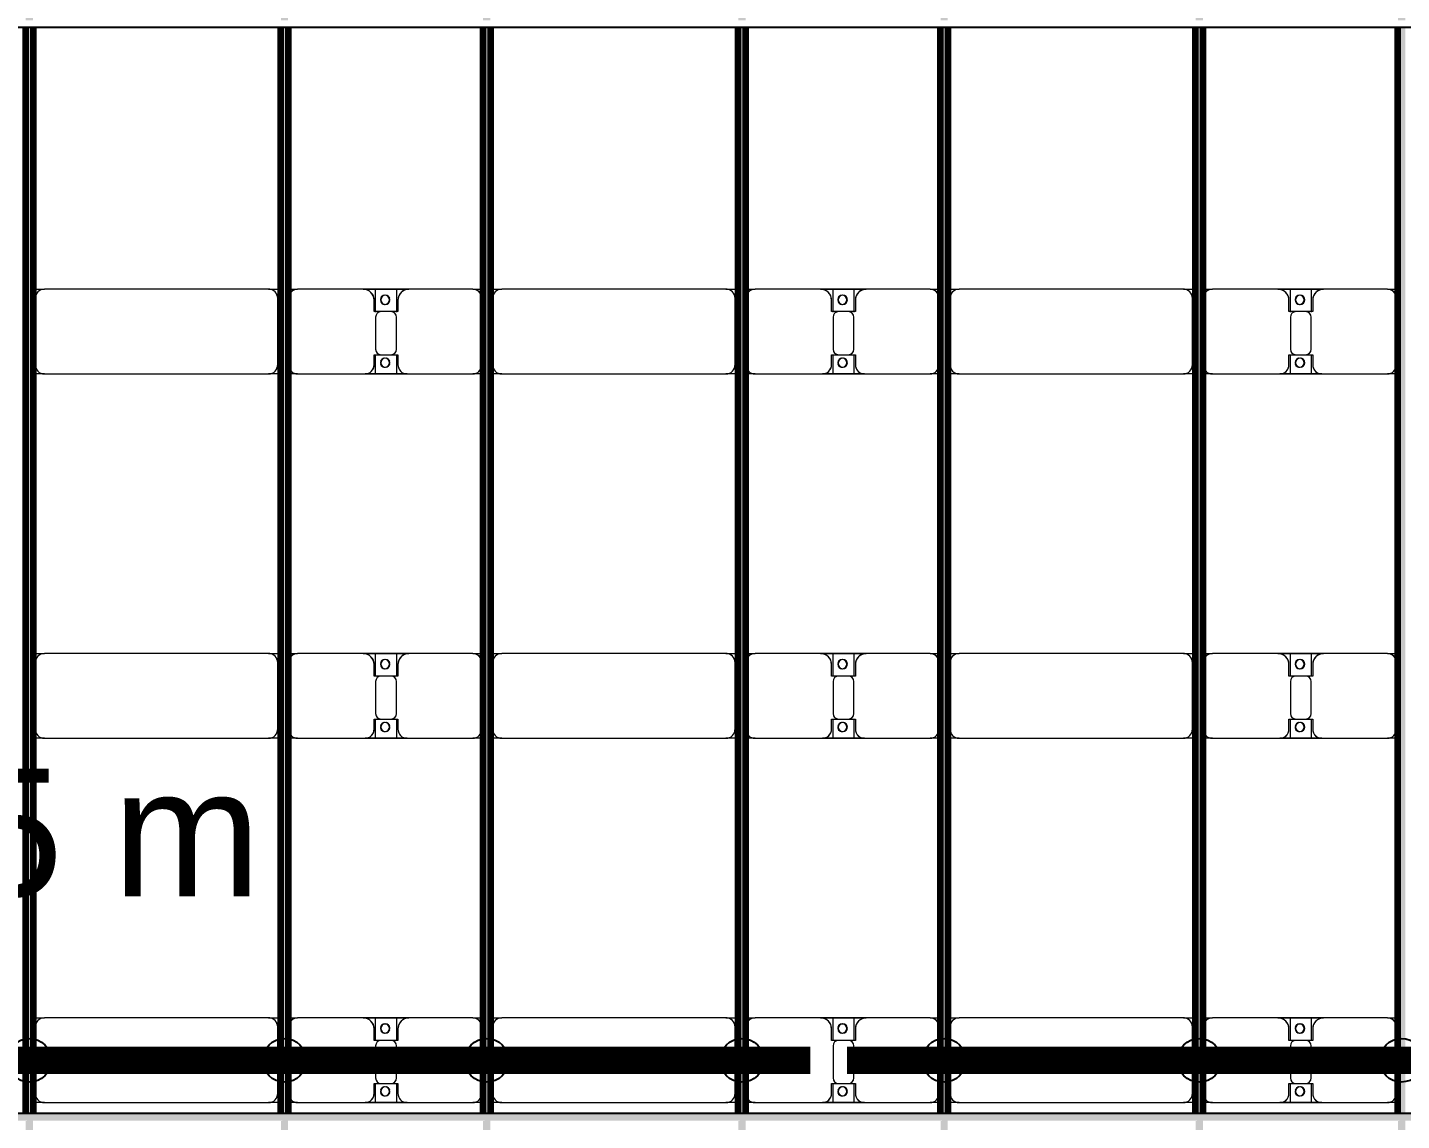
# Model space of a CAD drawing. Header units: millimetres. Extents: x -268744 to 115753, y -96240 to -10461.
# Drawn here: x -209565 to -202024, y -64647 to -58647 of the extents above; entities that cross this region are included whole.
import ezdxf

# ---------------------------------------------------------------- set-up
doc = ezdxf.new("R2010")
doc.units = ezdxf.units.MM
doc.layers.add('A-GENM', color=13, linetype='Continuous', lineweight=9)
doc.layers.add('S-BEAM', color=12, linetype='Continuous', lineweight=9)
doc.layers.add('GC-GHI CHU', color=2, linetype='Continuous')
doc.layers.add('GC-HOP 40x60 GIA CUONG', color=1, linetype='Continuous')
doc.styles.add('GC_VN', font='arial.ttf')

# ---------------------------------------------------------------- blocks, each defined once
blk = doc.blocks.new('Dai phao do pin - DẢI PHAO ĐỠ PIN-V5-KHUNG KẾT CẤU BÈ PIN 1')
at = {"layer": 'A-GENM', "color": 7}
for p, q in [((44497.6, 241.6), (44559.7, 241.6)), ((44497.6, 241.6), (44559.7, 241.6)), ((45790.3, 241.6), (44559.7, 241.6)), ((45790.3, 241.6), (45857.6, 241.6)), ((45790.3, 241.6), (45857.6, 241.6)), ((45897.6, 241.6), (45949.7, 241.6)), ((45897.6, 241.6), (45949.7, 241.6)), ((46309.7, 241.6), (45949.7, 241.6)), ((46309.7, 241.6), (46492.2, 241.6)), ((46492.2, 241.6), (46309.7, 241.6)), ((46377.8, 241.6), (46560.3, 241.6)), ((46377.8, 116.2), (46377.8, 241.6)), ((46560.3, 241.6), (46377.8, 241.6)), ((46492.2, 241.6), (46492.2, 116.2)), ((46910.3, 241.6), (46560.3, 241.6)), ((46910.3, 241.6), (46967.6, 241.6)), ((46910.3, 241.6), (46967.6, 241.6)), ((47007.6, 241.6), (47069.7, 241.6)), ((47007.6, 241.6), (47069.7, 241.6)), ((48300.3, 241.6), (47069.7, 241.6)), ((48300.3, 241.6), (48367.6, 241.6)), ((48300.3, 241.6), (48367.6, 241.6)), ((48407.6, 241.6), (48459.7, 241.6)), ((48407.6, 241.6), (48459.7, 241.6)), ((48819.7, 241.6), (48459.7, 241.6)), ((48819.7, 241.6), (49002.2, 241.6)), ((49002.2, 241.6), (48819.7, 241.6)), ((48887.8, 241.6), (49070.3, 241.6)), ((48887.8, 116.2), (48887.8, 241.6)), ((49070.3, 241.6), (48887.8, 241.6)), ((49002.2, 241.6), (49002.2, 116.2)), ((49420.3, 241.6), (49070.3, 241.6)), ((49420.3, 241.6), (49477.6, 241.6)), ((49420.3, 241.6), (49477.6, 241.6)), ((49517.6, 241.6), (49579.7, 241.6)), ((49517.6, 241.6), (49579.7, 241.6)), ((50810.3, 241.6), (49579.7, 241.6)), ((50810.3, 241.6), (50877.6, 241.6)), ((50810.3, 241.6), (50877.6, 241.6)), ((50917.6, 241.6), (50969.7, 241.6)), ((50917.6, 241.6), (50969.7, 241.6)), ((51329.7, 241.6), (50969.7, 241.6)), ((51329.7, 241.6), (51512.2, 241.6)), ((51512.2, 241.6), (51329.7, 241.6)), ((51397.8, 241.6), (51580.3, 241.6)), ((51397.8, 116.2), (51397.8, 241.6)), ((51580.3, 241.6), (51397.8, 241.6)), ((51512.2, 241.6), (51512.2, 116.2)), ((51930.3, 241.6), (51580.3, 241.6)), ((51930.3, 241.6), (51987.6, 241.6)), ((51930.3, 241.6), (51987.6, 241.6)), ((44509.7, 191.6), (44509.7, -173.4)), ((45840.3, -173.4), (45840.3, 191.6)), ((45899.7, 191.6), (45899.7, -173.4)), ((46369.7, 118.2), (46369.7, 181.6)), ((46500.3, 181.6), (46500.3, 118.2)), ((46960.3, -173.4), (46960.3, 191.6)), ((47019.7, 191.6), (47019.7, -173.4)), ((48350.3, -173.4), (48350.3, 191.6)), ((48409.7, 191.6), (48409.7, -173.4)), ((48879.7, 118.2), (48879.7, 181.6)), ((49010.3, 181.6), (49010.3, 118.2)), ((49470.3, -173.4), (49470.3, 191.6)), ((49529.7, 191.6), (49529.7, -173.4)), ((50860.3, -173.4), (50860.3, 191.6)), ((50919.7, 191.6), (50919.7, -173.4)), ((51389.7, 118.2), (51389.7, 181.6)), ((51520.3, 181.6), (51520.3, 118.2)), ((51980.3, -173.4), (51980.3, 191.6)), ((46462.2, 118.2), (46369.7, 118.2)), ((46377.8, 88.2), (46377.8, -88.2)), ((46500.3, 118.2), (46407.8, 118.2)), ((46492.2, -88.2), (46492.2, 88.2)), ((48972.2, 118.2), (48879.7, 118.2)), ((48887.8, 88.2), (48887.8, -88.2)), ((49010.3, 118.2), (48917.8, 118.2)), ((49002.2, -88.2), (49002.2, 88.2)), ((51482.2, 118.2), (51389.7, 118.2)), ((51397.8, 88.2), (51397.8, -88.2)), ((51520.3, 118.2), (51427.8, 118.2)), ((51512.2, -88.2), (51512.2, 88.2)), ((46369.7, -173.4), (46369.7, -118.2)), ((46369.7, -118.2), (46462.2, -118.2)), ((46377.8, -223.4), (46377.8, -116.2)), ((46407.8, -118.2), (46500.3, -118.2)), ((46492.2, -116.2), (46492.2, -223.4)), ((46500.3, -118.2), (46500.3, -173.4)), ((48879.7, -173.4), (48879.7, -118.2)), ((48879.7, -118.2), (48972.2, -118.2)), ((48887.8, -223.4), (48887.8, -116.2)), ((48917.8, -118.2), (49010.3, -118.2)), ((49002.2, -116.2), (49002.2, -223.4)), ((49010.3, -118.2), (49010.3, -173.4)), ((51389.7, -173.4), (51389.7, -118.2)), ((51389.7, -118.2), (51482.2, -118.2)), ((51397.8, -223.4), (51397.8, -116.2)), ((51427.8, -118.2), (51520.3, -118.2)), ((51512.2, -116.2), (51512.2, -223.4)), ((51520.3, -118.2), (51520.3, -173.4)), ((44559.7, -223.4), (44497.6, -223.4)), ((44559.7, -223.4), (44497.6, -223.4)), ((44559.7, -223.4), (45790.3, -223.4)), ((45857.6, -223.4), (45790.3, -223.4)), ((45857.6, -223.4), (45790.3, -223.4)), ((45949.7, -223.4), (45897.6, -223.4)), ((45949.7, -223.4), (45897.6, -223.4)), ((45949.7, -223.4), (46319.7, -223.4)), ((46492.2, -223.4), (46319.7, -223.4)), ((46319.7, -223.4), (46492.2, -223.4)), ((46550.3, -223.4), (46377.8, -223.4)), ((46377.8, -223.4), (46550.3, -223.4)), ((46550.3, -223.4), (46910.3, -223.4)), ((46967.6, -223.4), (46910.3, -223.4)), ((46967.6, -223.4), (46910.3, -223.4)), ((47069.7, -223.4), (47007.6, -223.4)), ((47069.7, -223.4), (47007.6, -223.4)), ((47069.7, -223.4), (48300.3, -223.4)), ((48367.6, -223.4), (48300.3, -223.4)), ((48367.6, -223.4), (48300.3, -223.4)), ((48459.7, -223.4), (48407.6, -223.4)), ((48459.7, -223.4), (48407.6, -223.4)), ((48459.7, -223.4), (48829.7, -223.4)), ((49002.2, -223.4), (48829.7, -223.4)), ((48829.7, -223.4), (49002.2, -223.4)), ((49060.3, -223.4), (48887.8, -223.4)), ((48887.8, -223.4), (49060.3, -223.4)), ((49060.3, -223.4), (49420.3, -223.4)), ((49477.6, -223.4), (49420.3, -223.4)), ((49477.6, -223.4), (49420.3, -223.4)), ((49579.7, -223.4), (49517.6, -223.4)), ((49579.7, -223.4), (49517.6, -223.4)), ((49579.7, -223.4), (50810.3, -223.4)), ((50877.6, -223.4), (50810.3, -223.4)), ((50877.6, -223.4), (50810.3, -223.4)), ((50969.7, -223.4), (50917.6, -223.4)), ((50969.7, -223.4), (50917.6, -223.4)), ((50969.7, -223.4), (51339.7, -223.4)), ((51512.2, -223.4), (51339.7, -223.4)), ((51339.7, -223.4), (51512.2, -223.4)), ((51570.3, -223.4), (51397.8, -223.4)), ((51397.8, -223.4), (51570.3, -223.4)), ((51570.3, -223.4), (51930.3, -223.4)), ((51987.6, -223.4), (51930.3, -223.4)), ((51987.6, -223.4), (51930.3, -223.4))]:
    blk.add_line(p, q, dxfattribs=at)
for centre, radius, start, end in [((44559.7, 191.6), 50, 90, 180), ((44559.7, 191.6), 50, 105, 135), ((45790.3, 191.6), 50, 0, 90), ((45790.3, 191.6), 50, 60, 90), ((45949.7, 191.6), 50, 90, 180), ((45949.7, 191.6), 50, 105, 180), ((46309.7, 181.6), 60, 0, 90), ((46309.7, 181.6), 60, 0, 60), ((46560.3, 181.6), 60, 90, 180), ((46560.3, 181.6), 60, 120, 180), ((46910.3, 191.6), 50, 0, 90), ((46910.3, 191.6), 50, 0, 75), ((47069.7, 191.6), 50, 90, 180), ((47069.7, 191.6), 50, 105, 135), ((48300.3, 191.6), 50, 0, 90), ((48300.3, 191.6), 50, 60, 90), ((48459.7, 191.6), 50, 90, 180), ((48459.7, 191.6), 50, 105, 180), ((48819.7, 181.6), 60, 0, 90), ((48819.7, 181.6), 60, 0, 60), ((49070.3, 181.6), 60, 90, 180), ((49070.3, 181.6), 60, 120, 180), ((49420.3, 191.6), 50, 0, 90), ((49420.3, 191.6), 50, 0, 75), ((49579.7, 191.6), 50, 90, 180), ((49579.7, 191.6), 50, 105, 135), ((50810.3, 191.6), 50, 360, 90), ((50810.3, 191.6), 50, 60, 90), ((50969.7, 191.6), 50, 90, 180), ((50969.7, 191.6), 50, 105, 180), ((51329.7, 181.6), 60, 0, 90), ((51329.7, 181.6), 60, 0, 60), ((51580.3, 181.6), 60, 90, 180), ((51580.3, 181.6), 60, 120, 180), ((51930.3, 191.6), 50, 0, 90), ((51930.3, 191.6), 50, 0, 75), ((44559.7, 191.6), 50, 150, 180), ((45790.3, 191.6), 50, 15, 30), ((46428.6, 183.2), 25, 0, 180), ((46428.6, 183.2), 25, 180, 360), ((46428.6, 183.2), 25, 0, 165), ((46431.4, 183.2), 25, 0, 180), ((46431.4, 183.2), 25, 90, 180), ((46431.4, 183.2), 25, 180, 0), ((46431.4, 183.2), 25, 180, 300), ((46428.6, 183.2), 25, 210, 0), ((46431.4, 183.2), 25, 15, 75), ((46431.4, 183.2), 25, 330, 345), ((47069.7, 191.6), 50, 150, 180), ((48300.3, 191.6), 50, 15, 30), ((48938.6, 183.2), 25, 0, 180), ((48938.6, 183.2), 25, 180, 360), ((48938.6, 183.2), 25, 0, 165), ((48941.4, 183.2), 25, 0, 180), ((48941.4, 183.2), 25, 90, 180), ((48941.4, 183.2), 25, 180, 360), ((48941.4, 183.2), 25, 180, 300), ((48938.6, 183.2), 25, 210, 0), ((48941.4, 183.2), 25, 15, 75), ((48941.4, 183.2), 25, 330, 345), ((49579.7, 191.6), 50, 150, 180), ((50810.3, 191.6), 50, 15, 30), ((51448.6, 183.2), 25, 360, 180), ((51448.6, 183.2), 25, 180, 0), ((51448.6, 183.2), 25, 360, 165), ((51451.4, 183.2), 25, 0, 180), ((51451.4, 183.2), 25, 90, 180), ((51451.4, 183.2), 25, 180, 0), ((51451.4, 183.2), 25, 180, 300), ((51448.6, 183.2), 25, 210, 360), ((51451.4, 183.2), 25, 15, 75), ((51451.4, 183.2), 25, 330, 345), ((46407.8, 88.2), 30, 90, 180), ((46462.2, 88.2), 30, 0, 90), ((48917.8, 88.2), 30, 90, 180), ((48972.2, 88.2), 30, 0, 90), ((51427.8, 88.2), 30, 90, 180), ((51482.2, 88.2), 30, 0, 90), ((46407.8, -88.2), 30, 180, 270), ((46428.6, -161.8), 25, 0, 180), ((46428.6, -161.8), 25, 105, 165), ((46431.4, -161.8), 25, 0, 180), ((46431.4, -161.8), 25, 105, 180), ((46428.6, -161.8), 25, 0, 75), ((46431.4, -161.8), 25, 15, 75), ((46462.2, -88.2), 30, 270, 360), ((48917.8, -88.2), 30, 180, 270), ((48938.6, -161.8), 25, 0, 180), ((48938.6, -161.8), 25, 105, 165), ((48941.4, -161.8), 25, 360, 180), ((48941.4, -161.8), 25, 105, 180), ((48938.6, -161.8), 25, 0, 75), ((48941.4, -161.8), 25, 15, 75), ((48972.2, -88.2), 30, 270, 360), ((51427.8, -88.2), 30, 180, 270), ((51448.6, -161.8), 25, 360, 180), ((51448.6, -161.8), 25, 105, 165), ((51451.4, -161.8), 25, 0, 180), ((51451.4, -161.8), 25, 105, 180), ((51448.6, -161.8), 25, 360, 75), ((51451.4, -161.8), 25, 15, 75), ((51482.2, -88.2), 30, 270, 0), ((44559.7, -173.4), 50, 180, 270), ((44559.7, -173.4), 50, 180, 210), ((44559.7, -173.4), 50, 240, 270), ((45790.3, -173.4), 50, 270, 0), ((45790.3, -173.4), 50, 285, 300), ((45790.3, -173.4), 50, 330, 360), ((45949.7, -173.4), 50, 180, 270), ((45949.7, -173.4), 50, 180, 255), ((46319.7, -173.4), 50, 270, 0), ((46319.7, -173.4), 50, 285, 0), ((46428.6, -161.8), 25, 180, 0), ((46428.6, -161.8), 25, 195, 0), ((46431.4, -161.8), 25, 180, 0), ((46431.4, -161.8), 25, 180, 270), ((46431.4, -161.8), 25, 285, 345), ((46550.3, -173.4), 50, 180, 270), ((46550.3, -173.4), 50, 180, 255), ((46910.3, -173.4), 50, 270, 0), ((46910.3, -173.4), 50, 285, 360), ((47069.7, -173.4), 50, 180, 270), ((47069.7, -173.4), 50, 180, 210), ((47069.7, -173.4), 50, 240, 270), ((48300.3, -173.4), 50, 270, 0), ((48300.3, -173.4), 50, 285, 300), ((48300.3, -173.4), 50, 330, 0), ((48459.7, -173.4), 50, 180, 270), ((48459.7, -173.4), 50, 180, 255), ((48829.7, -173.4), 50, 270, 0), ((48829.7, -173.4), 50, 285, 0), ((48938.6, -161.8), 25, 180, 0), ((48938.6, -161.8), 25, 195, 0), ((48941.4, -161.8), 25, 180, 360), ((48941.4, -161.8), 25, 180, 270), ((48941.4, -161.8), 25, 285, 345), ((49060.3, -173.4), 50, 180, 270), ((49060.3, -173.4), 50, 180, 255), ((49420.3, -173.4), 50, 270, 360), ((49420.3, -173.4), 50, 285, 360), ((49579.7, -173.4), 50, 180, 270), ((49579.7, -173.4), 50, 180, 210), ((49579.7, -173.4), 50, 240, 270), ((50810.3, -173.4), 50, 270, 0), ((50810.3, -173.4), 50, 285, 300), ((50810.3, -173.4), 50, 330, 0), ((50969.7, -173.4), 50, 180, 270), ((50969.7, -173.4), 50, 180, 255), ((51339.7, -173.4), 50, 270, 360), ((51339.7, -173.4), 50, 285, 0), ((51448.6, -161.8), 25, 180, 0), ((51448.6, -161.8), 25, 195, 360), ((51451.4, -161.8), 25, 180, 0), ((51451.4, -161.8), 25, 180, 270), ((51451.4, -161.8), 25, 285, 345), ((51570.3, -173.4), 50, 180, 270), ((51570.3, -173.4), 50, 180, 255), ((51930.3, -173.4), 50, 270, 0), ((51930.3, -173.4), 50, 285, 0)]:
    blk.add_arc(centre, radius, start, end, dxfattribs=at)
blk = doc.blocks.new('Dai phao do pin - DẢI PHAO ĐỠ PIN-V6-KHUNG KẾT CẤU BÈ PIN 1')
at = {"layer": 'A-GENM', "color": 7}
for p, q in [((44497.6, 241.6), (44559.7, 241.6)), ((44497.6, 241.6), (44559.7, 241.6)), ((45790.3, 241.6), (44559.7, 241.6)), ((45790.3, 241.6), (45857.6, 241.6)), ((45790.3, 241.6), (45857.6, 241.6)), ((45897.6, 241.6), (45949.7, 241.6)), ((45897.6, 241.6), (45949.7, 241.6)), ((46309.7, 241.6), (45949.7, 241.6)), ((46309.7, 241.6), (46492.2, 241.6)), ((46492.2, 241.6), (46309.7, 241.6)), ((46377.8, 241.6), (46560.3, 241.6)), ((46377.8, 116.2), (46377.8, 241.6)), ((46560.3, 241.6), (46377.8, 241.6)), ((46492.2, 241.6), (46492.2, 116.2)), ((46910.3, 241.6), (46560.3, 241.6)), ((46910.3, 241.6), (46967.6, 241.6)), ((46910.3, 241.6), (46967.6, 241.6)), ((47007.6, 241.6), (47069.7, 241.6)), ((47007.6, 241.6), (47069.7, 241.6)), ((48300.3, 241.6), (47069.7, 241.6)), ((48300.3, 241.6), (48367.6, 241.6)), ((48300.3, 241.6), (48367.6, 241.6)), ((48407.6, 241.6), (48459.7, 241.6)), ((48407.6, 241.6), (48459.7, 241.6)), ((48819.7, 241.6), (48459.7, 241.6)), ((48819.7, 241.6), (49002.2, 241.6)), ((49002.2, 241.6), (48819.7, 241.6)), ((48887.8, 241.6), (49070.3, 241.6)), ((48887.8, 116.2), (48887.8, 241.6)), ((49070.3, 241.6), (48887.8, 241.6)), ((49002.2, 241.6), (49002.2, 116.2)), ((49420.3, 241.6), (49070.3, 241.6)), ((49420.3, 241.6), (49477.6, 241.6)), ((49420.3, 241.6), (49477.6, 241.6)), ((49517.6, 241.6), (49579.7, 241.6)), ((49517.6, 241.6), (49579.7, 241.6)), ((50810.3, 241.6), (49579.7, 241.6)), ((50810.3, 241.6), (50877.6, 241.6)), ((50810.3, 241.6), (50877.6, 241.6)), ((50917.6, 241.6), (50969.7, 241.6)), ((50917.6, 241.6), (50969.7, 241.6)), ((51329.7, 241.6), (50969.7, 241.6)), ((51329.7, 241.6), (51512.2, 241.6)), ((51512.2, 241.6), (51329.7, 241.6)), ((51397.8, 241.6), (51580.3, 241.6)), ((51397.8, 116.2), (51397.8, 241.6)), ((51580.3, 241.6), (51397.8, 241.6)), ((51512.2, 241.6), (51512.2, 116.2)), ((51930.3, 241.6), (51580.3, 241.6)), ((51930.3, 241.6), (51987.6, 241.6)), ((51930.3, 241.6), (51987.6, 241.6)), ((44509.7, 191.6), (44509.7, -173.4)), ((45840.3, -173.4), (45840.3, 191.6)), ((45899.7, 191.6), (45899.7, -173.4)), ((46369.7, 118.2), (46369.7, 181.6)), ((46500.3, 181.6), (46500.3, 118.2)), ((46960.3, -173.4), (46960.3, 191.6)), ((47019.7, 191.6), (47019.7, -173.4)), ((48350.3, -173.4), (48350.3, 191.6)), ((48409.7, 191.6), (48409.7, -173.4)), ((48879.7, 118.2), (48879.7, 181.6)), ((49010.3, 181.6), (49010.3, 118.2)), ((49470.3, -173.4), (49470.3, 191.6)), ((49529.7, 191.6), (49529.7, -173.4)), ((50860.3, -173.4), (50860.3, 191.6)), ((50919.7, 191.6), (50919.7, -173.4)), ((51389.7, 118.2), (51389.7, 181.6)), ((51520.3, 181.6), (51520.3, 118.2)), ((51980.3, -173.4), (51980.3, 191.6)), ((46462.2, 118.2), (46369.7, 118.2)), ((46377.8, 88.2), (46377.8, -88.2)), ((46500.3, 118.2), (46407.8, 118.2)), ((46492.2, -88.2), (46492.2, 88.2)), ((48972.2, 118.2), (48879.7, 118.2)), ((48887.8, 88.2), (48887.8, -88.2)), ((49010.3, 118.2), (48917.8, 118.2)), ((49002.2, -88.2), (49002.2, 88.2)), ((51482.2, 118.2), (51389.7, 118.2)), ((51397.8, 88.2), (51397.8, -88.2)), ((51520.3, 118.2), (51427.8, 118.2)), ((51512.2, -88.2), (51512.2, 88.2)), ((46369.7, -173.4), (46369.7, -118.2)), ((46369.7, -118.2), (46462.2, -118.2)), ((46377.8, -223.4), (46377.8, -116.2)), ((46407.8, -118.2), (46500.3, -118.2)), ((46492.2, -116.2), (46492.2, -223.4)), ((46500.3, -118.2), (46500.3, -173.4)), ((48879.7, -173.4), (48879.7, -118.2)), ((48879.7, -118.2), (48972.2, -118.2)), ((48887.8, -223.4), (48887.8, -116.2)), ((48917.8, -118.2), (49010.3, -118.2)), ((49002.2, -116.2), (49002.2, -223.4)), ((49010.3, -118.2), (49010.3, -173.4)), ((51389.7, -173.4), (51389.7, -118.2)), ((51389.7, -118.2), (51482.2, -118.2)), ((51397.8, -223.4), (51397.8, -116.2)), ((51427.8, -118.2), (51520.3, -118.2)), ((51512.2, -116.2), (51512.2, -223.4)), ((51520.3, -118.2), (51520.3, -173.4)), ((44559.7, -223.4), (44497.6, -223.4)), ((44559.7, -223.4), (44497.6, -223.4)), ((44559.7, -223.4), (45790.3, -223.4)), ((45857.6, -223.4), (45790.3, -223.4)), ((45857.6, -223.4), (45790.3, -223.4)), ((45949.7, -223.4), (45897.6, -223.4)), ((45949.7, -223.4), (45897.6, -223.4)), ((45949.7, -223.4), (46319.7, -223.4)), ((46492.2, -223.4), (46319.7, -223.4)), ((46319.7, -223.4), (46492.2, -223.4)), ((46550.3, -223.4), (46377.8, -223.4)), ((46377.8, -223.4), (46550.3, -223.4)), ((46550.3, -223.4), (46910.3, -223.4)), ((46967.6, -223.4), (46910.3, -223.4)), ((46967.6, -223.4), (46910.3, -223.4)), ((47069.7, -223.4), (47007.6, -223.4)), ((47069.7, -223.4), (47007.6, -223.4)), ((47069.7, -223.4), (48300.3, -223.4)), ((48367.6, -223.4), (48300.3, -223.4)), ((48367.6, -223.4), (48300.3, -223.4)), ((48459.7, -223.4), (48407.6, -223.4)), ((48459.7, -223.4), (48407.6, -223.4)), ((48459.7, -223.4), (48829.7, -223.4)), ((49002.2, -223.4), (48829.7, -223.4)), ((48829.7, -223.4), (49002.2, -223.4)), ((49060.3, -223.4), (48887.8, -223.4)), ((48887.8, -223.4), (49060.3, -223.4)), ((49060.3, -223.4), (49420.3, -223.4)), ((49477.6, -223.4), (49420.3, -223.4)), ((49477.6, -223.4), (49420.3, -223.4)), ((49579.7, -223.4), (49517.6, -223.4)), ((49579.7, -223.4), (49517.6, -223.4)), ((49579.7, -223.4), (50810.3, -223.4)), ((50877.6, -223.4), (50810.3, -223.4)), ((50877.6, -223.4), (50810.3, -223.4)), ((50969.7, -223.4), (50917.6, -223.4)), ((50969.7, -223.4), (50917.6, -223.4)), ((50969.7, -223.4), (51339.7, -223.4)), ((51512.2, -223.4), (51339.7, -223.4)), ((51339.7, -223.4), (51512.2, -223.4)), ((51570.3, -223.4), (51397.8, -223.4)), ((51397.8, -223.4), (51570.3, -223.4)), ((51570.3, -223.4), (51930.3, -223.4)), ((51987.6, -223.4), (51930.3, -223.4)), ((51987.6, -223.4), (51930.3, -223.4))]:
    blk.add_line(p, q, dxfattribs=at)
for centre, radius, start, end in [((44559.7, 191.6), 50, 90, 180), ((44559.7, 191.6), 50, 105, 135), ((45790.3, 191.6), 50, 0, 90), ((45790.3, 191.6), 50, 60, 90), ((45949.7, 191.6), 50, 90, 180), ((45949.7, 191.6), 50, 105, 180), ((46309.7, 181.6), 60, 0, 90), ((46309.7, 181.6), 60, 0, 60), ((46560.3, 181.6), 60, 90, 180), ((46560.3, 181.6), 60, 120, 180), ((46910.3, 191.6), 50, 0, 90), ((46910.3, 191.6), 50, 0, 75), ((47069.7, 191.6), 50, 90, 180), ((47069.7, 191.6), 50, 105, 135), ((48300.3, 191.6), 50, 0, 90), ((48300.3, 191.6), 50, 60, 90), ((48459.7, 191.6), 50, 90, 180), ((48459.7, 191.6), 50, 105, 180), ((48819.7, 181.6), 60, 0, 90), ((48819.7, 181.6), 60, 0, 60), ((49070.3, 181.6), 60, 90, 180), ((49070.3, 181.6), 60, 120, 180), ((49420.3, 191.6), 50, 0, 90), ((49420.3, 191.6), 50, 0, 75), ((49579.7, 191.6), 50, 90, 180), ((49579.7, 191.6), 50, 105, 135), ((50810.3, 191.6), 50, 360, 90), ((50810.3, 191.6), 50, 60, 90), ((50969.7, 191.6), 50, 90, 180), ((50969.7, 191.6), 50, 105, 180), ((51329.7, 181.6), 60, 0, 90), ((51329.7, 181.6), 60, 0, 60), ((51580.3, 181.6), 60, 90, 180), ((51580.3, 181.6), 60, 120, 180), ((51930.3, 191.6), 50, 0, 90), ((51930.3, 191.6), 50, 0, 75), ((44559.7, 191.6), 50, 150, 180), ((45790.3, 191.6), 50, 15, 30), ((46428.6, 183.2), 25, 0, 180), ((46428.6, 183.2), 25, 180, 360), ((46428.6, 183.2), 25, 0, 165), ((46431.4, 183.2), 25, 0, 180), ((46431.4, 183.2), 25, 90, 180), ((46431.4, 183.2), 25, 180, 0), ((46431.4, 183.2), 25, 180, 300), ((46428.6, 183.2), 25, 210, 0), ((46431.4, 183.2), 25, 15, 75), ((46431.4, 183.2), 25, 330, 345), ((47069.7, 191.6), 50, 150, 180), ((48300.3, 191.6), 50, 15, 30), ((48938.6, 183.2), 25, 0, 180), ((48938.6, 183.2), 25, 180, 360), ((48938.6, 183.2), 25, 0, 165), ((48941.4, 183.2), 25, 0, 180), ((48941.4, 183.2), 25, 90, 180), ((48941.4, 183.2), 25, 180, 360), ((48941.4, 183.2), 25, 180, 300), ((48938.6, 183.2), 25, 210, 0), ((48941.4, 183.2), 25, 15, 75), ((48941.4, 183.2), 25, 330, 345), ((49579.7, 191.6), 50, 150, 180), ((50810.3, 191.6), 50, 15, 30), ((51448.6, 183.2), 25, 360, 180), ((51448.6, 183.2), 25, 180, 0), ((51448.6, 183.2), 25, 360, 165), ((51451.4, 183.2), 25, 0, 180), ((51451.4, 183.2), 25, 90, 180), ((51451.4, 183.2), 25, 180, 0), ((51451.4, 183.2), 25, 180, 300), ((51448.6, 183.2), 25, 210, 360), ((51451.4, 183.2), 25, 15, 75), ((51451.4, 183.2), 25, 330, 345), ((46407.8, 88.2), 30, 90, 180), ((46462.2, 88.2), 30, 0, 90), ((48917.8, 88.2), 30, 90, 180), ((48972.2, 88.2), 30, 0, 90), ((51427.8, 88.2), 30, 90, 180), ((51482.2, 88.2), 30, 0, 90), ((46407.8, -88.2), 30, 180, 270), ((46428.6, -161.8), 25, 0, 180), ((46428.6, -161.8), 25, 105, 165), ((46431.4, -161.8), 25, 0, 180), ((46431.4, -161.8), 25, 105, 180), ((46428.6, -161.8), 25, 0, 75), ((46431.4, -161.8), 25, 15, 75), ((46462.2, -88.2), 30, 270, 360), ((48917.8, -88.2), 30, 180, 270), ((48938.6, -161.8), 25, 0, 180), ((48938.6, -161.8), 25, 105, 165), ((48941.4, -161.8), 25, 360, 180), ((48941.4, -161.8), 25, 105, 180), ((48938.6, -161.8), 25, 0, 75), ((48941.4, -161.8), 25, 15, 75), ((48972.2, -88.2), 30, 270, 360), ((51427.8, -88.2), 30, 180, 270), ((51448.6, -161.8), 25, 360, 180), ((51448.6, -161.8), 25, 105, 165), ((51451.4, -161.8), 25, 0, 180), ((51451.4, -161.8), 25, 105, 180), ((51448.6, -161.8), 25, 360, 75), ((51451.4, -161.8), 25, 15, 75), ((51482.2, -88.2), 30, 270, 0), ((44559.7, -173.4), 50, 180, 270), ((44559.7, -173.4), 50, 180, 210), ((44559.7, -173.4), 50, 240, 270), ((45790.3, -173.4), 50, 270, 0), ((45790.3, -173.4), 50, 285, 300), ((45790.3, -173.4), 50, 330, 360), ((45949.7, -173.4), 50, 180, 270), ((45949.7, -173.4), 50, 180, 255), ((46319.7, -173.4), 50, 270, 0), ((46319.7, -173.4), 50, 285, 0), ((46428.6, -161.8), 25, 180, 0), ((46428.6, -161.8), 25, 195, 0), ((46431.4, -161.8), 25, 180, 0), ((46431.4, -161.8), 25, 180, 270), ((46431.4, -161.8), 25, 285, 345), ((46550.3, -173.4), 50, 180, 270), ((46550.3, -173.4), 50, 180, 255), ((46910.3, -173.4), 50, 270, 0), ((46910.3, -173.4), 50, 285, 360), ((47069.7, -173.4), 50, 180, 270), ((47069.7, -173.4), 50, 180, 210), ((47069.7, -173.4), 50, 240, 270), ((48300.3, -173.4), 50, 270, 0), ((48300.3, -173.4), 50, 285, 300), ((48300.3, -173.4), 50, 330, 0), ((48459.7, -173.4), 50, 180, 270), ((48459.7, -173.4), 50, 180, 255), ((48829.7, -173.4), 50, 270, 0), ((48829.7, -173.4), 50, 285, 0), ((48938.6, -161.8), 25, 180, 0), ((48938.6, -161.8), 25, 195, 0), ((48941.4, -161.8), 25, 180, 360), ((48941.4, -161.8), 25, 180, 270), ((48941.4, -161.8), 25, 285, 345), ((49060.3, -173.4), 50, 180, 270), ((49060.3, -173.4), 50, 180, 255), ((49420.3, -173.4), 50, 270, 360), ((49420.3, -173.4), 50, 285, 360), ((49579.7, -173.4), 50, 180, 270), ((49579.7, -173.4), 50, 180, 210), ((49579.7, -173.4), 50, 240, 270), ((50810.3, -173.4), 50, 270, 0), ((50810.3, -173.4), 50, 285, 300), ((50810.3, -173.4), 50, 330, 0), ((50969.7, -173.4), 50, 180, 270), ((50969.7, -173.4), 50, 180, 255), ((51339.7, -173.4), 50, 270, 360), ((51339.7, -173.4), 50, 285, 0), ((51448.6, -161.8), 25, 180, 0), ((51448.6, -161.8), 25, 195, 360), ((51451.4, -161.8), 25, 180, 0), ((51451.4, -161.8), 25, 180, 270), ((51451.4, -161.8), 25, 285, 345), ((51570.3, -173.4), 50, 180, 270), ((51570.3, -173.4), 50, 180, 255), ((51930.3, -173.4), 50, 270, 0), ((51930.3, -173.4), 50, 285, 0)]:
    blk.add_arc(centre, radius, start, end, dxfattribs=at)
blk = doc.blocks.new('Dai phao do pin - DẢI PHAO ĐỠ PIN-V7-KHUNG KẾT CẤU BÈ PIN 1')
at = {"layer": 'A-GENM', "color": 7}
for p, q in [((44497.6, 241.6), (44559.7, 241.6)), ((44497.6, 241.6), (44559.7, 241.6)), ((45790.3, 241.6), (44559.7, 241.6)), ((45790.3, 241.6), (45857.6, 241.6)), ((45790.3, 241.6), (45857.6, 241.6)), ((45897.6, 241.6), (45949.7, 241.6)), ((45897.6, 241.6), (45949.7, 241.6)), ((46309.7, 241.6), (45949.7, 241.6)), ((46309.7, 241.6), (46492.2, 241.6)), ((46492.2, 241.6), (46309.7, 241.6)), ((46377.8, 241.6), (46560.3, 241.6)), ((46377.8, 116.2), (46377.8, 241.6)), ((46560.3, 241.6), (46377.8, 241.6)), ((46492.2, 241.6), (46492.2, 116.2)), ((46910.3, 241.6), (46560.3, 241.6)), ((46910.3, 241.6), (46967.6, 241.6)), ((46910.3, 241.6), (46967.6, 241.6)), ((47007.6, 241.6), (47069.7, 241.6)), ((47007.6, 241.6), (47069.7, 241.6)), ((48300.3, 241.6), (47069.7, 241.6)), ((48300.3, 241.6), (48367.6, 241.6)), ((48300.3, 241.6), (48367.6, 241.6)), ((48407.6, 241.6), (48459.7, 241.6)), ((48407.6, 241.6), (48459.7, 241.6)), ((48819.7, 241.6), (48459.7, 241.6)), ((48819.7, 241.6), (49002.2, 241.6)), ((49002.2, 241.6), (48819.7, 241.6)), ((48887.8, 241.6), (49070.3, 241.6)), ((48887.8, 116.2), (48887.8, 241.6)), ((49070.3, 241.6), (48887.8, 241.6)), ((49002.2, 241.6), (49002.2, 116.2)), ((49420.3, 241.6), (49070.3, 241.6)), ((49420.3, 241.6), (49477.6, 241.6)), ((49420.3, 241.6), (49477.6, 241.6)), ((49517.6, 241.6), (49579.7, 241.6)), ((49517.6, 241.6), (49579.7, 241.6)), ((50810.3, 241.6), (49579.7, 241.6)), ((50810.3, 241.6), (50877.6, 241.6)), ((50810.3, 241.6), (50877.6, 241.6)), ((50917.6, 241.6), (50969.7, 241.6)), ((50917.6, 241.6), (50969.7, 241.6)), ((51329.7, 241.6), (50969.7, 241.6)), ((51329.7, 241.6), (51512.2, 241.6)), ((51512.2, 241.6), (51329.7, 241.6)), ((51397.8, 241.6), (51580.3, 241.6)), ((51397.8, 116.2), (51397.8, 241.6)), ((51580.3, 241.6), (51397.8, 241.6)), ((51512.2, 241.6), (51512.2, 116.2)), ((51930.3, 241.6), (51580.3, 241.6)), ((51930.3, 241.6), (51987.6, 241.6)), ((51930.3, 241.6), (51987.6, 241.6)), ((44509.7, 191.6), (44509.7, -173.4)), ((45840.3, -173.4), (45840.3, 191.6)), ((45899.7, 191.6), (45899.7, -173.4)), ((46369.7, 118.2), (46369.7, 181.6)), ((46500.3, 181.6), (46500.3, 118.2)), ((46960.3, -173.4), (46960.3, 191.6)), ((47019.7, 191.6), (47019.7, -173.4)), ((48350.3, -173.4), (48350.3, 191.6)), ((48409.7, 191.6), (48409.7, -173.4)), ((48879.7, 118.2), (48879.7, 181.6)), ((49010.3, 181.6), (49010.3, 118.2)), ((49470.3, -173.4), (49470.3, 191.6)), ((49529.7, 191.6), (49529.7, -173.4)), ((50860.3, -173.4), (50860.3, 191.6)), ((50919.7, 191.6), (50919.7, -173.4)), ((51389.7, 118.2), (51389.7, 181.6)), ((51520.3, 181.6), (51520.3, 118.2)), ((51980.3, -173.4), (51980.3, 191.6)), ((46462.2, 118.2), (46369.7, 118.2)), ((46377.8, 88.2), (46377.8, -88.2)), ((46500.3, 118.2), (46407.8, 118.2)), ((46492.2, -88.2), (46492.2, 88.2)), ((48972.2, 118.2), (48879.7, 118.2)), ((48887.8, 88.2), (48887.8, -88.2)), ((49010.3, 118.2), (48917.8, 118.2)), ((49002.2, -88.2), (49002.2, 88.2)), ((51482.2, 118.2), (51389.7, 118.2)), ((51397.8, 88.2), (51397.8, -88.2)), ((51520.3, 118.2), (51427.8, 118.2)), ((51512.2, -88.2), (51512.2, 88.2)), ((46369.7, -173.4), (46369.7, -118.2)), ((46369.7, -118.2), (46462.2, -118.2)), ((46377.8, -223.4), (46377.8, -116.2)), ((46407.8, -118.2), (46500.3, -118.2)), ((46492.2, -116.2), (46492.2, -223.4)), ((46500.3, -118.2), (46500.3, -173.4)), ((48879.7, -173.4), (48879.7, -118.2)), ((48879.7, -118.2), (48972.2, -118.2)), ((48887.8, -223.4), (48887.8, -116.2)), ((48917.8, -118.2), (49010.3, -118.2)), ((49002.2, -116.2), (49002.2, -223.4)), ((49010.3, -118.2), (49010.3, -173.4)), ((51389.7, -173.4), (51389.7, -118.2)), ((51389.7, -118.2), (51482.2, -118.2)), ((51397.8, -223.4), (51397.8, -116.2)), ((51427.8, -118.2), (51520.3, -118.2)), ((51512.2, -116.2), (51512.2, -223.4)), ((51520.3, -118.2), (51520.3, -173.4)), ((44559.7, -223.4), (44497.6, -223.4)), ((44559.7, -223.4), (44497.6, -223.4)), ((44559.7, -223.4), (45790.3, -223.4)), ((45857.6, -223.4), (45790.3, -223.4)), ((45857.6, -223.4), (45790.3, -223.4)), ((45949.7, -223.4), (45897.6, -223.4)), ((45949.7, -223.4), (45897.6, -223.4)), ((45949.7, -223.4), (46319.7, -223.4)), ((46492.2, -223.4), (46319.7, -223.4)), ((46319.7, -223.4), (46492.2, -223.4)), ((46550.3, -223.4), (46377.8, -223.4)), ((46377.8, -223.4), (46550.3, -223.4)), ((46550.3, -223.4), (46910.3, -223.4)), ((46967.6, -223.4), (46910.3, -223.4)), ((46967.6, -223.4), (46910.3, -223.4)), ((47069.7, -223.4), (47007.6, -223.4)), ((47069.7, -223.4), (47007.6, -223.4)), ((47069.7, -223.4), (48300.3, -223.4)), ((48367.6, -223.4), (48300.3, -223.4)), ((48367.6, -223.4), (48300.3, -223.4)), ((48459.7, -223.4), (48407.6, -223.4)), ((48459.7, -223.4), (48407.6, -223.4)), ((48459.7, -223.4), (48829.7, -223.4)), ((49002.2, -223.4), (48829.7, -223.4)), ((48829.7, -223.4), (49002.2, -223.4)), ((49060.3, -223.4), (48887.8, -223.4)), ((48887.8, -223.4), (49060.3, -223.4)), ((49060.3, -223.4), (49420.3, -223.4)), ((49477.6, -223.4), (49420.3, -223.4)), ((49477.6, -223.4), (49420.3, -223.4)), ((49579.7, -223.4), (49517.6, -223.4)), ((49579.7, -223.4), (49517.6, -223.4)), ((49579.7, -223.4), (50810.3, -223.4)), ((50877.6, -223.4), (50810.3, -223.4)), ((50877.6, -223.4), (50810.3, -223.4)), ((50969.7, -223.4), (50917.6, -223.4)), ((50969.7, -223.4), (50917.6, -223.4)), ((50969.7, -223.4), (51339.7, -223.4)), ((51512.2, -223.4), (51339.7, -223.4)), ((51339.7, -223.4), (51512.2, -223.4)), ((51570.3, -223.4), (51397.8, -223.4)), ((51397.8, -223.4), (51570.3, -223.4)), ((51570.3, -223.4), (51930.3, -223.4)), ((51987.6, -223.4), (51930.3, -223.4)), ((51987.6, -223.4), (51930.3, -223.4))]:
    blk.add_line(p, q, dxfattribs=at)
for centre, radius, start, end in [((44559.7, 191.6), 50, 90, 180), ((44559.7, 191.6), 50, 105, 135), ((45790.3, 191.6), 50, 0, 90), ((45790.3, 191.6), 50, 60, 90), ((45949.7, 191.6), 50, 90, 180), ((45949.7, 191.6), 50, 105, 180), ((46309.7, 181.6), 60, 0, 90), ((46309.7, 181.6), 60, 0, 60), ((46560.3, 181.6), 60, 90, 180), ((46560.3, 181.6), 60, 120, 180), ((46910.3, 191.6), 50, 0, 90), ((46910.3, 191.6), 50, 0, 75), ((47069.7, 191.6), 50, 90, 180), ((47069.7, 191.6), 50, 105, 135), ((48300.3, 191.6), 50, 0, 90), ((48300.3, 191.6), 50, 60, 90), ((48459.7, 191.6), 50, 90, 180), ((48459.7, 191.6), 50, 105, 180), ((48819.7, 181.6), 60, 0, 90), ((48819.7, 181.6), 60, 0, 60), ((49070.3, 181.6), 60, 90, 180), ((49070.3, 181.6), 60, 120, 180), ((49420.3, 191.6), 50, 0, 90), ((49420.3, 191.6), 50, 0, 75), ((49579.7, 191.6), 50, 90, 180), ((49579.7, 191.6), 50, 105, 135), ((50810.3, 191.6), 50, 360, 90), ((50810.3, 191.6), 50, 60, 90), ((50969.7, 191.6), 50, 90, 180), ((50969.7, 191.6), 50, 105, 180), ((51329.7, 181.6), 60, 0, 90), ((51329.7, 181.6), 60, 0, 60), ((51580.3, 181.6), 60, 90, 180), ((51580.3, 181.6), 60, 120, 180), ((51930.3, 191.6), 50, 0, 90), ((51930.3, 191.6), 50, 0, 75), ((44559.7, 191.6), 50, 150, 180), ((45790.3, 191.6), 50, 15, 30), ((46428.6, 183.2), 25, 0, 180), ((46428.6, 183.2), 25, 180, 360), ((46428.6, 183.2), 25, 0, 165), ((46431.4, 183.2), 25, 0, 180), ((46431.4, 183.2), 25, 90, 180), ((46431.4, 183.2), 25, 180, 0), ((46431.4, 183.2), 25, 180, 300), ((46428.6, 183.2), 25, 210, 0), ((46431.4, 183.2), 25, 15, 75), ((46431.4, 183.2), 25, 330, 345), ((47069.7, 191.6), 50, 150, 180), ((48300.3, 191.6), 50, 15, 30), ((48938.6, 183.2), 25, 0, 180), ((48938.6, 183.2), 25, 180, 360), ((48938.6, 183.2), 25, 0, 165), ((48941.4, 183.2), 25, 0, 180), ((48941.4, 183.2), 25, 90, 180), ((48941.4, 183.2), 25, 180, 360), ((48941.4, 183.2), 25, 180, 300), ((48938.6, 183.2), 25, 210, 0), ((48941.4, 183.2), 25, 15, 75), ((48941.4, 183.2), 25, 330, 345), ((49579.7, 191.6), 50, 150, 180), ((50810.3, 191.6), 50, 15, 30), ((51448.6, 183.2), 25, 360, 180), ((51448.6, 183.2), 25, 180, 0), ((51448.6, 183.2), 25, 360, 165), ((51451.4, 183.2), 25, 0, 180), ((51451.4, 183.2), 25, 90, 180), ((51451.4, 183.2), 25, 180, 0), ((51451.4, 183.2), 25, 180, 300), ((51448.6, 183.2), 25, 210, 360), ((51451.4, 183.2), 25, 15, 75), ((51451.4, 183.2), 25, 330, 345), ((46407.8, 88.2), 30, 90, 180), ((46462.2, 88.2), 30, 0, 90), ((48917.8, 88.2), 30, 90, 180), ((48972.2, 88.2), 30, 0, 90), ((51427.8, 88.2), 30, 90, 180), ((51482.2, 88.2), 30, 0, 90), ((46407.8, -88.2), 30, 180, 270), ((46428.6, -161.8), 25, 0, 180), ((46428.6, -161.8), 25, 105, 165), ((46431.4, -161.8), 25, 0, 180), ((46431.4, -161.8), 25, 105, 180), ((46428.6, -161.8), 25, 0, 75), ((46431.4, -161.8), 25, 15, 75), ((46462.2, -88.2), 30, 270, 360), ((48917.8, -88.2), 30, 180, 270), ((48938.6, -161.8), 25, 0, 180), ((48938.6, -161.8), 25, 105, 165), ((48941.4, -161.8), 25, 360, 180), ((48941.4, -161.8), 25, 105, 180), ((48938.6, -161.8), 25, 0, 75), ((48941.4, -161.8), 25, 15, 75), ((48972.2, -88.2), 30, 270, 360), ((51427.8, -88.2), 30, 180, 270), ((51448.6, -161.8), 25, 360, 180), ((51448.6, -161.8), 25, 105, 165), ((51451.4, -161.8), 25, 0, 180), ((51451.4, -161.8), 25, 105, 180), ((51448.6, -161.8), 25, 360, 75), ((51451.4, -161.8), 25, 15, 75), ((51482.2, -88.2), 30, 270, 0), ((44559.7, -173.4), 50, 180, 270), ((44559.7, -173.4), 50, 180, 210), ((44559.7, -173.4), 50, 240, 270), ((45790.3, -173.4), 50, 270, 0), ((45790.3, -173.4), 50, 285, 300), ((45790.3, -173.4), 50, 330, 360), ((45949.7, -173.4), 50, 180, 270), ((45949.7, -173.4), 50, 180, 255), ((46319.7, -173.4), 50, 270, 0), ((46319.7, -173.4), 50, 285, 0), ((46428.6, -161.8), 25, 180, 0), ((46428.6, -161.8), 25, 195.72851, 0), ((46431.4, -161.8), 25, 180, 0), ((46431.4, -161.8), 25, 180, 270), ((46431.4, -161.8), 25, 285, 345), ((46550.3, -173.4), 50, 180, 270), ((46550.3, -173.4), 50, 180, 255), ((46910.3, -173.4), 50, 270, 0), ((46910.3, -173.4), 50, 285, 360), ((47069.7, -173.4), 50, 180, 270), ((47069.7, -173.4), 50, 180, 210), ((47069.7, -173.4), 50, 240, 270), ((48300.3, -173.4), 50, 270, 0), ((48300.3, -173.4), 50, 285, 300), ((48300.3, -173.4), 50, 330, 0), ((48459.7, -173.4), 50, 180, 270), ((48459.7, -173.4), 50, 180, 255), ((48829.7, -173.4), 50, 270, 0), ((48829.7, -173.4), 50, 285, 0), ((48938.6, -161.8), 25, 180, 0), ((48938.6, -161.8), 25, 195.72851, 0), ((48941.4, -161.8), 25, 180, 360), ((48941.4, -161.8), 25, 180, 270), ((48941.4, -161.8), 25, 285, 345), ((49060.3, -173.4), 50, 180, 270), ((49060.3, -173.4), 50, 180, 255), ((49420.3, -173.4), 50, 270, 360), ((49420.3, -173.4), 50, 285, 360), ((49579.7, -173.4), 50, 180, 270), ((49579.7, -173.4), 50, 180, 210), ((49579.7, -173.4), 50, 240, 270), ((50810.3, -173.4), 50, 270, 0), ((50810.3, -173.4), 50, 285, 300), ((50810.3, -173.4), 50, 330, 0), ((50969.7, -173.4), 50, 180, 270), ((50969.7, -173.4), 50, 180, 255), ((51339.7, -173.4), 50, 270, 360), ((51339.7, -173.4), 50, 285, 0), ((51448.6, -161.8), 25, 180, 0), ((51448.6, -161.8), 25, 195.72851, 360), ((51451.4, -161.8), 25, 180, 0), ((51451.4, -161.8), 25, 180, 270), ((51451.4, -161.8), 25, 285, 345), ((51570.3, -173.4), 50, 180, 270), ((51570.3, -173.4), 50, 180, 255), ((51930.3, -173.4), 50, 270, 0), ((51930.3, -173.4), 50, 285, 0)]:
    blk.add_arc(centre, radius, start, end, dxfattribs=at)
blk = doc.blocks.new('Dầm C52 - Hộp 40x60-V24-KHUNG KẾT CẤU BÈ PIN 1')
at = {"layer": 'S-BEAM', "lineweight": 25}
blk.add_hatch(color=4, dxfattribs=at).paths.add_polyline_path([(-145811, -20), (145811, -20), (145811, 20), (-145811, 20)])
at = {"layer": 'S-BEAM', "color": 4, "lineweight": 25}
blk.add_line((-145811, 20), (145811, 20), dxfattribs=at)
blk = doc.blocks.new('Dầm C52 - Hộp 40x60-V25-KHUNG KẾT CẤU BÈ PIN 1')
at = {"layer": 'S-BEAM', "color": 4, "lineweight": 25}
blk.add_line((145811, -20), (-145811, -20), dxfattribs=at)
blk = doc.blocks.new('Dầm C52 - Dầm C52-V2-KHUNG KẾT CẤU BÈ PIN 1')
at = {"layer": 'S-BEAM', "lineweight": 140}
h = blk.add_hatch(color=1, dxfattribs=at)
h.paths.add_polyline_path([(-25480.9, 20), (-25480.9, -20), (-25440.9, -20), (-25440.9, 20)])
h.paths.add_polyline_path([(-25400.9, 20), (-25400.9, -20), (-19440.9, -20), (-19443, 20), (-24983.5, 20)])
h.paths.add_polyline_path([(-19400.9, 20), (-19400.9, -20), (-13440.9, -20), (-13440.9, 20), (-18519.6, 20)])
h.paths.add_polyline_path([(-13400.9, -20), (-7440.9, -20), (-7440.9, 20), (-13400.9, 20)])
h.paths.add_polyline_path([(-7400.9, 20), (-7400.9, -20), (-1440.9, -20), (-1440.9, 20), (-6515.3, 20)])
h.paths.add_polyline_path([(-1400.9, 20), (-1400.9, -20), (4559.1, -20), (4559.1, 20), (-974.9, 20)])
h.paths.add_polyline_path([(4599.1, -20), (10559.1, -20), (10559.1, 20), (4599.1, 20)])
h.paths.add_polyline_path([(10599.1, -20), (16559.1, -20), (16559.1, 20), (10599.1, 20)])
h.paths.add_polyline_path([(16599.1, 20), (16599.1, -20), (22559.1, -20), (22559.1, 20), (17493.2, 20)])
h.paths.add_polyline_path([(22599.1, 20), (22599.1, -20), (25259.1, -20), (25259.1, 20), (23033.7, 20)])
h.paths.add_polyline_path([(25299.1, -20), (25480.9, -20), (25480.9, 20), (25299.1, 20)])
at = {"layer": 'S-BEAM', "color": 1, "lineweight": 140}
for p, q in [((-19400.9, 20), (-13440.9, 20)), ((-13440.9, -20), (-19400.9, -20))]:
    blk.add_line(p, q, dxfattribs=at)
blk = doc.blocks.new('Dầm C52 - Dầm C52-102503-KHUNG KẾT CẤU BÈ PIN 1')
at = {"layer": 'S-BEAM', "lineweight": 140}
h = blk.add_hatch(color=1, dxfattribs=at)
h.paths.add_polyline_path([(-25480.9, 20), (-25480.9, -20), (-25440.9, -20), (-25440.9, 20)])
h.paths.add_polyline_path([(-25400.9, 20), (-25400.9, -20), (-19440.9, -20), (-19443, 20), (-24983.5, 20)])
h.paths.add_polyline_path([(-19400.9, 20), (-19400.9, -20), (-13440.9, -20), (-13440.9, 20), (-17596.2, 20)])
h.paths.add_polyline_path([(-13400.9, -20), (-7440.9, -20), (-7440.9, 20), (-13400.9, 20)])
h.paths.add_polyline_path([(-7400.9, -20), (-1440.9, -20), (-1440.9, 20), (-7400.9, 20)])
h.paths.add_polyline_path([(-1400.9, -20), (4559.1, -20), (4559.1, 20), (-1400.9, 20)])
h.paths.add_polyline_path([(4599.1, -20), (10559.1, -20), (10559.1, 20), (4599.1, 20)])
h.paths.add_polyline_path([(10599.1, 20), (10599.1, -20), (16559.1, -20), (16559.1, 20), (11952.8, 20)])
h.paths.add_polyline_path([(16599.1, -20), (22559.1, -20), (22559.1, 20), (16599.1, 20)])
h.paths.add_polyline_path([(22599.1, -20), (25259.1, -20), (25259.1, 20), (22599.1, 20)])
h.paths.add_polyline_path([(25299.1, -20), (25441.8, -20), (25441.8, 20), (25299.1, 20)])
at = {"layer": 'S-BEAM', "color": 1, "lineweight": 140}
for p, q in [((-19400.9, 20), (-13440.9, 20)), ((-13440.9, -20), (-19400.9, -20))]:
    blk.add_line(p, q, dxfattribs=at)
blk = doc.blocks.new('Dầm C52 - Dầm C52-V20-KHUNG KẾT CẤU BÈ PIN 1')
at = {"layer": 'S-BEAM', "lineweight": 140}
h = blk.add_hatch(color=1, dxfattribs=at)
h.paths.add_polyline_path([(-25480.9, 20), (-25480.9, -20), (-25440.9, -20), (-25440.9, 20)])
h.paths.add_polyline_path([(-25400.9, 1.6), (-25400.9, -20), (-19440.9, -20), (-19443, 20), (-25400.9, 20)])
h.paths.add_polyline_path([(-19400.9, -20), (-13440.9, -20), (-13440.9, 20), (-19400.9, 20), (-19400.9, 1.6)])
h.paths.add_polyline_path([(-13400.9, 1.6), (-13400.9, -20), (-7440.9, -20), (-7440.9, 20), (-13400.9, 20)])
h.paths.add_polyline_path([(-7400.9, 20), (-7400.9, -20), (-1440.9, -20), (-1440.9, 20), (-6515.3, 20)])
h.paths.add_polyline_path([(-1400.9, 1.6), (-1400.9, -20), (4559.1, -20), (4559.1, 20), (-1400.9, 20)])
h.paths.add_polyline_path([(4599.1, 1.6), (4599.1, -20), (10559.1, -20), (10559.1, 20), (4599.1, 20)])
h.paths.add_polyline_path([(10599.1, 20), (10599.1, -20), (16559.1, -20), (16559.1, 20), (11029.4, 20)])
h.paths.add_polyline_path([(16599.1, 20), (16599.1, -20), (22559.1, -20), (22559.1, 20), (17493.2, 20)])
h.paths.add_polyline_path([(22599.1, 1.6), (22599.1, -20), (25259.1, -20), (25259.1, 20), (22599.1, 20)])
h.paths.add_polyline_path([(25299.1, -20), (25441.8, -20), (25441.8, 20), (25299.1, 20), (25299.1, 1.6)])
at = {"layer": 'S-BEAM', "color": 1, "lineweight": 140}
for p, q in [((-19400.9, 20), (-13440.9, 20)), ((-13440.9, -20), (-19400.9, -20))]:
    blk.add_line(p, q, dxfattribs=at)
blk = doc.blocks.new('Dầm C52 - Dầm C52-V1-KHUNG KẾT CẤU BÈ PIN 1')
at = {"layer": 'S-BEAM', "lineweight": 140}
h = blk.add_hatch(color=1, dxfattribs=at)
h.paths.add_polyline_path([(-25480.9, 20), (-25480.9, -20), (-25440.9, -20), (-25445.2, 20)])
h.paths.add_polyline_path([(-25400.9, -20), (-19440.9, -20), (-19443, 20), (-25400.9, 20)])
h.paths.add_polyline_path([(-19400.9, 20), (-19400.9, -20), (-13440.9, -20), (-13440.9, 20), (-18981.3, 20)])
h.paths.add_polyline_path([(-13400.9, -20), (-7440.9, -20), (-7440.9, 20), (-13400.9, 20)])
h.paths.add_polyline_path([(-7400.9, 20), (-7400.9, -20), (-1440.9, -20), (-1440.9, 20), (-6977, 20)])
h.paths.add_polyline_path([(-1400.9, -20), (4559.1, -20), (4559.1, 20), (-1400.9, 20)])
h.paths.add_polyline_path([(4599.1, 20), (4599.1, -20), (10559.1, -20), (10559.1, 20), (5027.2, 20)])
h.paths.add_polyline_path([(10599.1, -20), (16559.1, -20), (16559.1, 20), (10599.1, 20)])
h.paths.add_polyline_path([(16599.1, 20), (16599.1, -20), (22559.1, -20), (22559.1, 20), (17031.5, 20)])
h.paths.add_polyline_path([(22599.1, -20), (25259.1, -20), (25259.1, 20), (22599.1, 20)])
h.paths.add_polyline_path([(25299.1, -20), (25480.9, -20), (25480.9, 20), (25299.1, 20)])
at = {"layer": 'S-BEAM', "color": 1, "lineweight": 140}
blk.add_line((-19400.9, 20), (-13440.9, 20), dxfattribs=at)
blk = doc.blocks.new('be pin 1_rvt-1-KHUNG KẾT CẤU BÈ PIN 1')
at = {"layer": 'A-GENM', "lineweight": 9}
for name, p in [('Dai phao do pin - DẢI PHAO ĐỠ PIN-V7-KHUNG KẾT CẤU BÈ PIN 1', (-254031.8, -60324.7)), ('Dai phao do pin - DẢI PHAO ĐỠ PIN-V6-KHUNG KẾT CẤU BÈ PIN 1', (-254031.8, -62324.7)), ('Dai phao do pin - DẢI PHAO ĐỠ PIN-V5-KHUNG KẾT CẤU BÈ PIN 1', (-254031.8, -64324.7))]:
    blk.add_blockref(name, p, dxfattribs=at)
at = {"layer": 'S-BEAM', "lineweight": 9, "rotation": 90.00000000032618}
for name, p in [('Dầm C52 - Dầm C52-V2-KHUNG KẾT CẤU BÈ PIN 1', (-209554.1, -45205.6)), ('Dầm C52 - Dầm C52-V2-KHUNG KẾT CẤU BÈ PIN 1', (-207044.1, -45205.6)), ('Dầm C52 - Dầm C52-V2-KHUNG KẾT CẤU BÈ PIN 1', (-204534.1, -45205.6)), ('Dầm C52 - Dầm C52-V1-KHUNG KẾT CẤU BÈ PIN 1', (-202024.1, -45205.6)), ('Dầm C52 - Dầm C52-102503-KHUNG KẾT CẤU BÈ PIN 1', (-208154.1, -45205.6)), ('Dầm C52 - Dầm C52-102503-KHUNG KẾT CẤU BÈ PIN 1', (-205644.1, -45205.6)), ('Dầm C52 - Dầm C52-V20-KHUNG KẾT CẤU BÈ PIN 1', (-203134.1, -45205.6))]:
    blk.add_blockref(name, p, dxfattribs=at)
at = {"layer": 'S-BEAM', "lineweight": 9}
for name, p in [('Dầm C52 - Hộp 40x60-V25-KHUNG KẾT CẤU BÈ PIN 1', (-110896.7, -58626.5)), ('Dầm C52 - Hộp 40x60-V24-KHUNG KẾT CẤU BÈ PIN 1', (-110896.7, -64626.5))]:
    blk.add_blockref(name, p, dxfattribs=at)

msp = doc.modelspace()

# ---------------------------------------------------------------- linework, layer by layer
at = {"layer": 'GC-HOP 40x60 GIA CUONG', "const_width": 150}
for points in [[(-219811.1, -64315.6), (-205267.6, -64315.6)], [(-205067.6, -64315.6), (-190510, -64315.6)]]:
    msp.add_lwpolyline(points, dxfattribs=at)
at = {"layer": 'GC-HOP 40x60 GIA CUONG'}
for centre in [(-209554.1, -64315.6), (-208154.1, -64315.6), (-207044.1, -64315.6), (-205644.1, -64315.6), (-204534.1, -64315.6), (-203134.1, -64315.6), (-202024.1, -64315.6)]:
    msp.add_circle(centre, 120, dxfattribs=at)

# ---------------------------------------------------------------- block references
at = {"lineweight": 5}
msp.add_blockref('be pin 1_rvt-1-KHUNG KẾT CẤU BÈ PIN 1', (0, 0), dxfattribs=at)

# ---------------------------------------------------------------- texts
at = {"layer": 'GC-GHI CHU', "style": 'GC_VN'}
msp.add_text('B1-03: 3×14,5 m', height=700, dxfattribs=at).set_placement((-215539.4, -63415.6))

doc.saveas('drawing.dxf')
